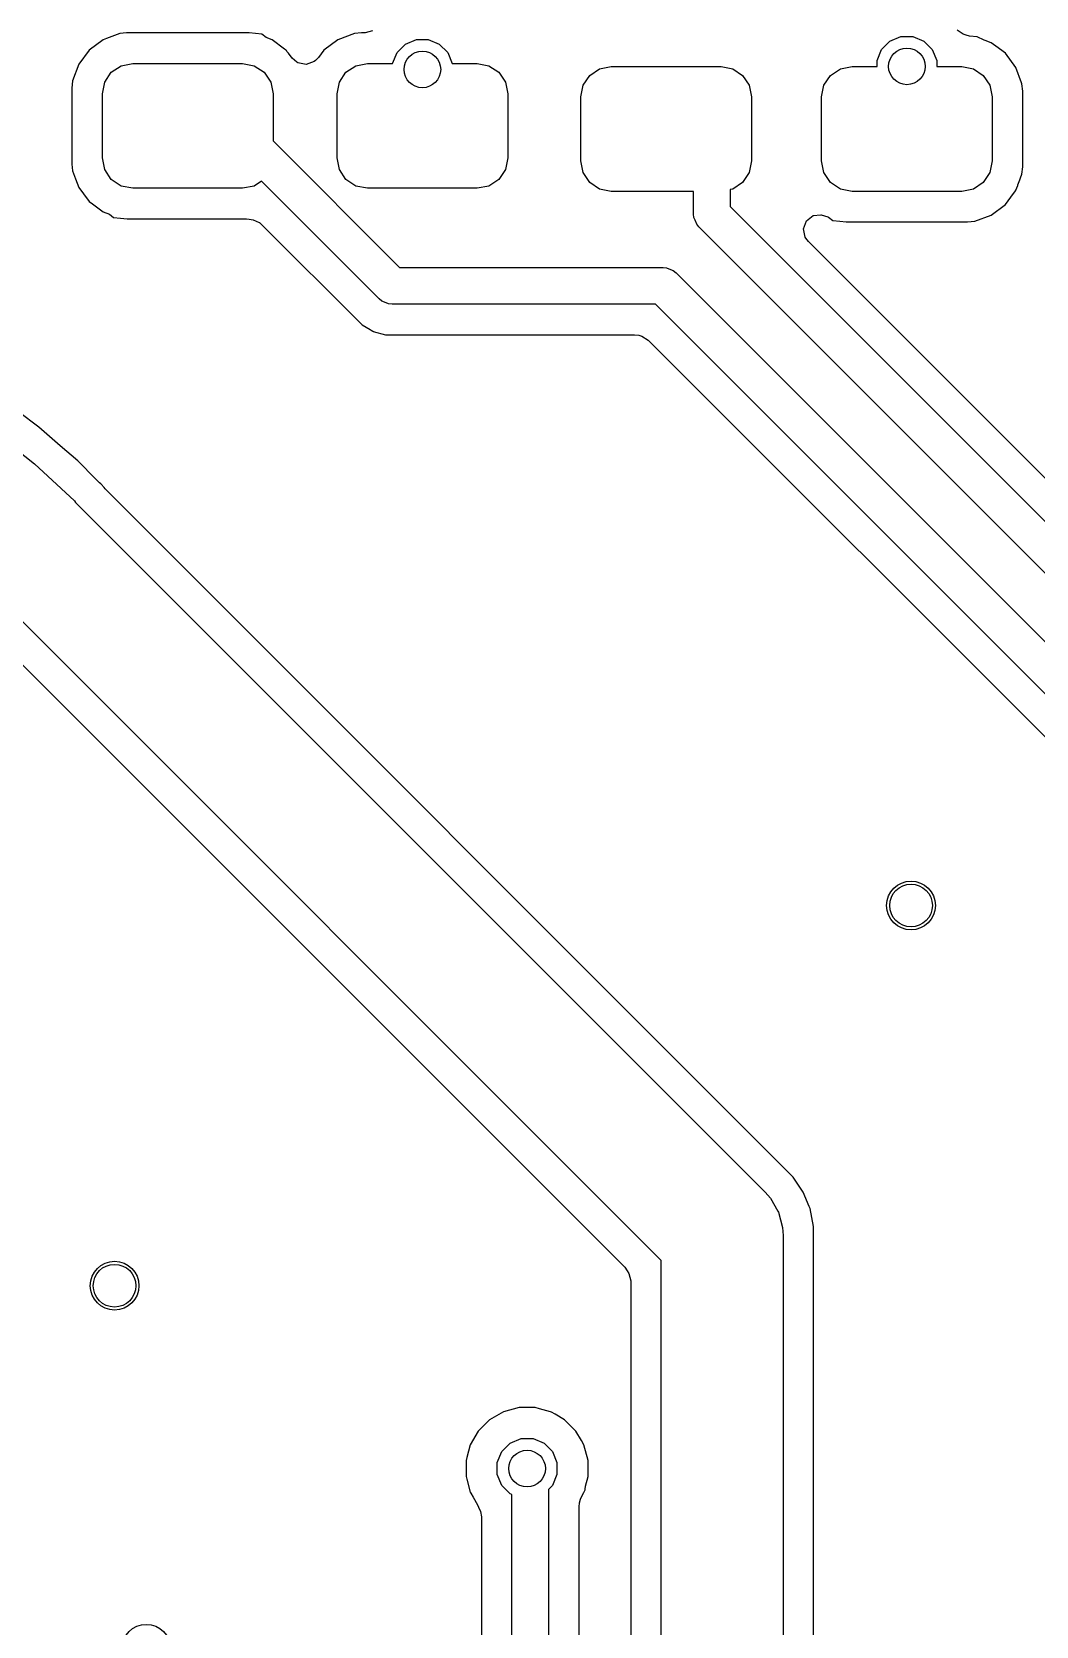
# Model space of a CAD drawing. Header units: inches. Extents: x 0.01 to 5.35, y 0.01 to 3.37.
# Drawn here: x 4.107 to 4.431, y 2.324 to 2.839 of the extents above; entities that cross this region are included whole.
import ezdxf

# ---------------------------------------------------------------- set-up
doc = ezdxf.new("R2010")
doc.units = ezdxf.units.IN
doc.header["$MEASUREMENT"] = 0
doc.layers.add('BLACK', color=250, linetype='CONTINUOUS')

msp = doc.modelspace()

# ---------------------------------------------------------------- linework, layer by layer
at = {"layer": 'BLACK', "linetype": 'CONTINUOUS'}
for p, q in [((4.13065, 2.83677), (4.12967, 2.83641)), ((4.13498, 2.83839), (4.13065, 2.83677)), ((4.13719, 2.83863), (4.13498, 2.83839)), ((4.13498, 2.83839), (4.13498, 2.83839)), ((4.13725, 2.83864), (4.13719, 2.83863)), ((4.13733, 2.83864), (4.13725, 2.83864)), ((4.17653, 2.83864), (4.13733, 2.83864)), ((4.13733, 2.83864), (4.13733, 2.83864)), ((4.17664, 2.83864), (4.17653, 2.83864)), ((4.17653, 2.83864), (4.17653, 2.83864)), ((4.17653, 2.83864), (4.17653, 2.83864)), ((4.17683, 2.83861), (4.17664, 2.83864)), ((4.18085, 2.83818), (4.17683, 2.83861)), ((4.18224, 2.83714), (4.18085, 2.83818)), ((4.18419, 2.83641), (4.18224, 2.83714)), ((4.21077, 2.83839), (4.20546, 2.83641)), ((4.21307, 2.83864), (4.21077, 2.83839)), ((4.21311, 2.83864), (4.21307, 2.83864)), ((4.21312, 2.83864), (4.21311, 2.83864)), ((4.21425, 2.83864), (4.21312, 2.83864)), ((4.21312, 2.83864), (4.21312, 2.83864)), ((4.21659, 2.83924), (4.21425, 2.83864)), ((4.22725, 2.83499), (4.2308, 2.83646)), ((4.2308, 2.83646), (4.23464, 2.83646)), ((4.23464, 2.83646), (4.23818, 2.83499)), ((4.38374, 2.83598), (4.38729, 2.83745)), ((4.38729, 2.83745), (4.39113, 2.83745)), ((4.39113, 2.83745), (4.39468, 2.83598)), ((4.40741, 2.83816), (4.40541, 2.83949)), ((4.4083, 2.83784), (4.40741, 2.83816)), ((4.4094, 2.83759), (4.4083, 2.83784)), ((4.4119, 2.83733), (4.4094, 2.83759)), ((4.41421, 2.83628), (4.4119, 2.83733)), ((4.12514, 2.83301), (4.12174, 2.82848)), ((4.12967, 2.83641), (4.12514, 2.83301)), ((4.12514, 2.83301), (4.12514, 2.83301)), ((4.12967, 2.83641), (4.12967, 2.83641)), ((4.18821, 2.83339), (4.18419, 2.83641)), ((4.18419, 2.83641), (4.18419, 2.83641)), ((4.18419, 2.83641), (4.18419, 2.83641)), ((4.18419, 2.83641), (4.18419, 2.83641)), ((4.18837, 2.83328), (4.18821, 2.83339)), ((4.18851, 2.83319), (4.18837, 2.83328)), ((4.18862, 2.8331), (4.18851, 2.83319)), ((4.18881, 2.83295), (4.18862, 2.8331)), ((4.18898, 2.83266), (4.18881, 2.83295)), ((4.18946, 2.83203), (4.18898, 2.83266)), ((4.19063, 2.83047), (4.18946, 2.83203)), ((4.18946, 2.83203), (4.18946, 2.83203)), ((4.20092, 2.83301), (4.19915, 2.83065)), ((4.20546, 2.83641), (4.20092, 2.83301)), ((4.20092, 2.83301), (4.20092, 2.83301)), ((4.20546, 2.83641), (4.20546, 2.83641)), ((4.22308, 2.82878), (4.22453, 2.83228)), ((4.22453, 2.83228), (4.22725, 2.83499)), ((4.23818, 2.83499), (4.2409, 2.83228)), ((4.2409, 2.83228), (4.24235, 2.82878)), ((4.37956, 2.82972), (4.38103, 2.83326)), ((4.38103, 2.83326), (4.38374, 2.83598)), ((4.39468, 2.83598), (4.3974, 2.83326)), ((4.3974, 2.83326), (4.39887, 2.82972)), ((4.41452, 2.83615), (4.41421, 2.83628)), ((4.41647, 2.83543), (4.41452, 2.83615)), ((4.41647, 2.83542), (4.41647, 2.83543)), ((4.41647, 2.83543), (4.41647, 2.83543)), ((4.41796, 2.83431), (4.41647, 2.83542)), ((4.42101, 2.83203), (4.41796, 2.83431)), ((4.4244, 2.82749), (4.42101, 2.83203)), ((4.42101, 2.83203), (4.42101, 2.83203)), ((4.42101, 2.83203), (4.42101, 2.83203)), ((4.12174, 2.82848), (4.11976, 2.82317)), ((4.12174, 2.82848), (4.12174, 2.82848)), ((4.12174, 2.82848), (4.12174, 2.82848)), ((4.13225, 2.8259), (4.13545, 2.82803)), ((4.13545, 2.82803), (4.13921, 2.82878)), ((4.13921, 2.82878), (4.17465, 2.82878)), ((4.17465, 2.82878), (4.17841, 2.82803)), ((4.17841, 2.82803), (4.18161, 2.8259)), ((4.1922, 2.82911), (4.19063, 2.83047)), ((4.19247, 2.82896), (4.1922, 2.82911)), ((4.19515, 2.82838), (4.19247, 2.82896)), ((4.19247, 2.82896), (4.19247, 2.82896)), ((4.19773, 2.82934), (4.19515, 2.82838)), ((4.19817, 2.82966), (4.19773, 2.82934)), ((4.19915, 2.83065), (4.19817, 2.82966)), ((4.20804, 2.8259), (4.21123, 2.82803)), ((4.21123, 2.82803), (4.215, 2.82878)), ((4.215, 2.82878), (4.22308, 2.82878)), ((4.24235, 2.82878), (4.25043, 2.82878)), ((4.25043, 2.82878), (4.2542, 2.82803)), ((4.2542, 2.82803), (4.25739, 2.8259)), ((4.28678, 2.82491), (4.28997, 2.82705)), ((4.28997, 2.82705), (4.29374, 2.8278)), ((4.29374, 2.8278), (4.32917, 2.8278)), ((4.32917, 2.8278), (4.33294, 2.82705)), ((4.33294, 2.82705), (4.33613, 2.82491)), ((4.36454, 2.82491), (4.36773, 2.82705)), ((4.36773, 2.82705), (4.3715, 2.8278)), ((4.3715, 2.8278), (4.37956, 2.8278)), ((4.37956, 2.8278), (4.37956, 2.82972)), ((4.39887, 2.82972), (4.39887, 2.8278)), ((4.39887, 2.8278), (4.40693, 2.8278)), ((4.40693, 2.8278), (4.4107, 2.82705)), ((4.4107, 2.82705), (4.41389, 2.82491)), ((4.42627, 2.82249), (4.4244, 2.82749)), ((4.4244, 2.82749), (4.4244, 2.82749)), ((4.4244, 2.82749), (4.4244, 2.82749)), ((4.11976, 2.82317), (4.11951, 2.82082)), ((4.11976, 2.82317), (4.11976, 2.82317)), ((4.12937, 2.81894), (4.13012, 2.8227)), ((4.13012, 2.8227), (4.13225, 2.8259)), ((4.18161, 2.8259), (4.18374, 2.8227)), ((4.18374, 2.8227), (4.18449, 2.81894)), ((4.20516, 2.81894), (4.20591, 2.8227)), ((4.20591, 2.8227), (4.20804, 2.8259)), ((4.25739, 2.8259), (4.25953, 2.8227)), ((4.25953, 2.8227), (4.26028, 2.81894)), ((4.2839, 2.81795), (4.28465, 2.82172)), ((4.28465, 2.82172), (4.28678, 2.82491)), ((4.33613, 2.82491), (4.33827, 2.82172)), ((4.33827, 2.82172), (4.33902, 2.81795)), ((4.36165, 2.81795), (4.3624, 2.82172)), ((4.3624, 2.82172), (4.36454, 2.82491)), ((4.41389, 2.82491), (4.41602, 2.82172)), ((4.41602, 2.82172), (4.41677, 2.81795)), ((4.42638, 2.82218), (4.42627, 2.82249)), ((4.42627, 2.82249), (4.42627, 2.82249)), ((4.42663, 2.81984), (4.42638, 2.82218)), ((4.11951, 2.82082), (4.11951, 2.82082)), ((4.11951, 2.82082), (4.11951, 2.79638)), ((4.12937, 2.79827), (4.12937, 2.81894)), ((4.18449, 2.81894), (4.18449, 2.80372)), ((4.20516, 2.79827), (4.20516, 2.81894)), ((4.26028, 2.81894), (4.26028, 2.79827)), ((4.2839, 2.79728), (4.2839, 2.81795)), ((4.33902, 2.81795), (4.33902, 2.79728)), ((4.36165, 2.79728), (4.36165, 2.81795)), ((4.41677, 2.81795), (4.41677, 2.79728)), ((4.42663, 2.7954), (4.42663, 2.81984)), ((4.18449, 2.80372), (4.22538, 2.76283)), ((4.11951, 2.79638), (4.11951, 2.79631)), ((4.11951, 2.79631), (4.11952, 2.79624)), ((4.11952, 2.79624), (4.11976, 2.79404)), ((4.13012, 2.7945), (4.12937, 2.79827)), ((4.20591, 2.7945), (4.20516, 2.79827)), ((4.26028, 2.79827), (4.25953, 2.7945)), ((4.28465, 2.79352), (4.2839, 2.79728)), ((4.33902, 2.79728), (4.33827, 2.79352)), ((4.3624, 2.79352), (4.36165, 2.79728)), ((4.41677, 2.79728), (4.41602, 2.79352)), ((4.42638, 2.79305), (4.42663, 2.7954)), ((4.11976, 2.79404), (4.12072, 2.79147)), ((4.12072, 2.79147), (4.12174, 2.78873)), ((4.13225, 2.79131), (4.13012, 2.7945)), ((4.13545, 2.78917), (4.13225, 2.79131)), ((4.18076, 2.79075), (4.17841, 2.78917)), ((4.21876, 2.75275), (4.18076, 2.79075)), ((4.20804, 2.79131), (4.20591, 2.7945)), ((4.21123, 2.78917), (4.20804, 2.79131)), ((4.25739, 2.79131), (4.2542, 2.78917)), ((4.25953, 2.7945), (4.25739, 2.79131)), ((4.28678, 2.79032), (4.28465, 2.79352)), ((4.28997, 2.78819), (4.28678, 2.79032)), ((4.33613, 2.79032), (4.33294, 2.78819)), ((4.33827, 2.79352), (4.33613, 2.79032)), ((4.36454, 2.79032), (4.3624, 2.79352)), ((4.36773, 2.78819), (4.36454, 2.79032)), ((4.41389, 2.79032), (4.4107, 2.78819)), ((4.41602, 2.79352), (4.41389, 2.79032)), ((4.42506, 2.78951), (4.42568, 2.79117)), ((4.42568, 2.79117), (4.42569, 2.7912)), ((4.42568, 2.79117), (4.42568, 2.79117)), ((4.42569, 2.7912), (4.42579, 2.79147)), ((4.42569, 2.7912), (4.42569, 2.7912)), ((4.42579, 2.79147), (4.4259, 2.79177)), ((4.4259, 2.79177), (4.42638, 2.79305)), ((4.12174, 2.78873), (4.12174, 2.78873)), ((4.12174, 2.78873), (4.12328, 2.78667)), ((4.12328, 2.78667), (4.12514, 2.78419)), ((4.13921, 2.78843), (4.13545, 2.78917)), ((4.17465, 2.78843), (4.13921, 2.78843)), ((4.17841, 2.78917), (4.17465, 2.78843)), ((4.215, 2.78843), (4.21123, 2.78917)), ((4.25043, 2.78843), (4.215, 2.78843)), ((4.2542, 2.78917), (4.25043, 2.78843)), ((4.29374, 2.78744), (4.28997, 2.78819)), ((4.32031, 2.78744), (4.29374, 2.78744)), ((4.32031, 2.78013), (4.32031, 2.78744)), ((4.33294, 2.78819), (4.33213, 2.78803)), ((4.33213, 2.78803), (4.33213, 2.78257)), ((4.3715, 2.78744), (4.36773, 2.78819)), ((4.40693, 2.78744), (4.3715, 2.78744)), ((4.4107, 2.78819), (4.40693, 2.78744)), ((4.42101, 2.78321), (4.42368, 2.78678)), ((4.42368, 2.78678), (4.4244, 2.78774)), ((4.4244, 2.78774), (4.42443, 2.78783)), ((4.4244, 2.78774), (4.4244, 2.78774)), ((4.42443, 2.78783), (4.42499, 2.78933)), ((4.42499, 2.78933), (4.42506, 2.78951)), ((4.42499, 2.78933), (4.42499, 2.78933)), ((4.12514, 2.78419), (4.12514, 2.78419)), ((4.12514, 2.78419), (4.12619, 2.7834)), ((4.12619, 2.7834), (4.12967, 2.7808)), ((4.12967, 2.7808), (4.12967, 2.7808)), ((4.12967, 2.7808), (4.13162, 2.78007)), ((4.13162, 2.78007), (4.13301, 2.77903)), ((4.32043, 2.77898), (4.32031, 2.78013)), ((4.33213, 2.78257), (4.6634, 2.4513)), ((4.35896, 2.77962), (4.36136, 2.77987)), ((4.36136, 2.77987), (4.36154, 2.77985)), ((4.36154, 2.77985), (4.36255, 2.77959)), ((4.41116, 2.77783), (4.41647, 2.77981)), ((4.41647, 2.77981), (4.42101, 2.78321)), ((4.13301, 2.77903), (4.13525, 2.77879)), ((4.13525, 2.77879), (4.13525, 2.77879)), ((4.13525, 2.77879), (4.13525, 2.77879)), ((4.13525, 2.77879), (4.13733, 2.77856)), ((4.13733, 2.77856), (4.17594, 2.77856)), ((4.17594, 2.77856), (4.1768, 2.77849)), ((4.1768, 2.77849), (4.17805, 2.77826)), ((4.17805, 2.77826), (4.18004, 2.77742)), ((4.18004, 2.77742), (4.18009, 2.77738)), ((4.18009, 2.77738), (4.18069, 2.77687)), ((4.18069, 2.77687), (4.21325, 2.74431)), ((4.32078, 2.77813), (4.32043, 2.77898)), ((4.32131, 2.77685), (4.32078, 2.77813)), ((4.32204, 2.77595), (4.32131, 2.77685)), ((4.65504, 2.44295), (4.32204, 2.77595)), ((4.35579, 2.77539), (4.35676, 2.77797)), ((4.35638, 2.7727), (4.35579, 2.77539)), ((4.35676, 2.77797), (4.35896, 2.77962)), ((4.36255, 2.77959), (4.36362, 2.77919)), ((4.36362, 2.77919), (4.3639, 2.77908)), ((4.3639, 2.77908), (4.3653, 2.77804)), ((4.3653, 2.77804), (4.36754, 2.7778)), ((4.36754, 2.7778), (4.36754, 2.7778)), ((4.36754, 2.7778), (4.36754, 2.7778)), ((4.36754, 2.7778), (4.36961, 2.77758)), ((4.36961, 2.77758), (4.40881, 2.77758)), ((4.40881, 2.77758), (4.41116, 2.77783)), ((4.35655, 2.77238), (4.35638, 2.7727)), ((4.35656, 2.77236), (4.35655, 2.77238)), ((4.3574, 2.77125), (4.35656, 2.77236)), ((4.66591, 2.46274), (4.3574, 2.77125)), ((4.22538, 2.76283), (4.31047, 2.76283)), ((4.31047, 2.76283), (4.31162, 2.76272)), ((4.31162, 2.76272), (4.3123, 2.76244)), ((4.3123, 2.76244), (4.31375, 2.76184)), ((4.31375, 2.76184), (4.31465, 2.7611)), ((4.31465, 2.7611), (4.64382, 2.43194)), ((4.21965, 2.75202), (4.21876, 2.75275)), ((4.22107, 2.75143), (4.21965, 2.75202)), ((4.22178, 2.75114), (4.22107, 2.75143)), ((4.22293, 2.75102), (4.22178, 2.75114)), ((4.30803, 2.75102), (4.22293, 2.75102)), ((4.63546, 2.42359), (4.30803, 2.75102)), ((4.21325, 2.74431), (4.21588, 2.7428)), ((4.21588, 2.7428), (4.21619, 2.74261)), ((4.21619, 2.74261), (4.21619, 2.74261)), ((4.21619, 2.74261), (4.21676, 2.74229)), ((4.21676, 2.74229), (4.21682, 2.74225)), ((4.21682, 2.74225), (4.21685, 2.74224)), ((4.21685, 2.74224), (4.22086, 2.74116)), ((4.22086, 2.74116), (4.30122, 2.74116)), ((4.30122, 2.74116), (4.30259, 2.74096)), ((4.30259, 2.74096), (4.30359, 2.74067)), ((4.30359, 2.74067), (4.30566, 2.73944)), ((4.30566, 2.73944), (4.62403, 2.42107)), ((4.10756, 2.71223), (4.09545, 2.7213)), ((4.09364, 2.7103), (4.10743, 2.69944)), ((4.1088, 2.71131), (4.10756, 2.71223)), ((4.11571, 2.70532), (4.1088, 2.71131)), ((4.1214, 2.70039), (4.11571, 2.70532)), ((4.10743, 2.69944), (4.12032, 2.68752)), ((4.12729, 2.6945), (4.1214, 2.70039)), ((4.12845, 2.69333), (4.12729, 2.6945)), ((4.12886, 2.69297), (4.12845, 2.69333)), ((4.12901, 2.69291), (4.12886, 2.69297)), ((4.12991, 2.6918), (4.12901, 2.69291)), ((4.12032, 2.68752), (4.12071, 2.68701)), ((4.13025, 2.69142), (4.12991, 2.6918)), ((4.35249, 2.46917), (4.13025, 2.69142)), ((4.12071, 2.68701), (4.34346, 2.46426)), ((4.30986, 2.44218), (4.09248, 2.65957)), ((4.0842, 2.65389), (4.29807, 2.44003)), ((4.3538, 2.46722), (4.35249, 2.46917)), ((4.35249, 2.46917), (4.35249, 2.46917)), ((4.35573, 2.46433), (4.3538, 2.46722)), ((4.3538, 2.46722), (4.3538, 2.46722)), ((4.34346, 2.46426), (4.34516, 2.46232)), ((4.34516, 2.46232), (4.34516, 2.46232)), ((4.34516, 2.46232), (4.34757, 2.45815)), ((4.35765, 2.4597), (4.35573, 2.46433)), ((4.34757, 2.45815), (4.34773, 2.45787)), ((4.34773, 2.45787), (4.34906, 2.45291)), ((4.35786, 2.45918), (4.35765, 2.4597)), ((4.35795, 2.459), (4.35786, 2.45918)), ((4.35909, 2.45325), (4.35795, 2.459)), ((4.34906, 2.45291), (4.34906, 2.45291)), ((4.34906, 2.45291), (4.34923, 2.45034)), ((4.35909, 2.34645), (4.35909, 2.45325)), ((4.34923, 2.45034), (4.34923, 2.25086)), ((4.30986, 2.25086), (4.30986, 2.44218)), ((4.29807, 2.44003), (4.2989, 2.43891)), ((4.2989, 2.43891), (4.2994, 2.438)), ((4.2994, 2.438), (4.3, 2.43566)), ((4.3, 2.43566), (4.3, 2.24969)), ((4.26395, 2.39474), (4.25894, 2.3934)), ((4.26914, 2.39474), (4.26395, 2.39474)), ((4.27056, 2.39436), (4.26914, 2.39474)), ((4.26914, 2.39474), (4.26914, 2.39474)), ((4.27415, 2.3934), (4.27056, 2.39436)), ((4.27056, 2.39436), (4.27056, 2.39436)), ((4.25444, 2.39081), (4.25078, 2.38714)), ((4.25894, 2.3934), (4.25444, 2.39081)), ((4.25444, 2.39081), (4.25444, 2.39081)), ((4.25444, 2.39081), (4.25444, 2.39081)), ((4.25894, 2.3934), (4.25894, 2.3934)), ((4.27446, 2.39322), (4.27415, 2.3934)), ((4.27559, 2.39257), (4.27446, 2.39322)), ((4.27864, 2.39081), (4.27559, 2.39257)), ((4.28231, 2.38714), (4.27864, 2.39081)), ((4.25078, 2.38714), (4.24818, 2.38265)), ((4.25078, 2.38714), (4.25078, 2.38714)), ((4.25078, 2.38714), (4.25078, 2.38714)), ((4.26107, 2.38322), (4.26462, 2.38469)), ((4.26462, 2.38469), (4.26846, 2.38469)), ((4.26846, 2.38469), (4.27201, 2.38322)), ((4.28407, 2.38409), (4.28231, 2.38714)), ((4.2849, 2.38265), (4.28407, 2.38409)), ((4.24709, 2.37859), (4.24684, 2.37763)), ((4.24818, 2.38265), (4.24709, 2.37859)), ((4.24709, 2.37859), (4.24709, 2.37859)), ((4.24818, 2.38265), (4.24818, 2.38265)), ((4.24818, 2.38265), (4.24818, 2.38265)), ((4.24818, 2.38265), (4.24818, 2.38265)), ((4.25689, 2.37696), (4.25836, 2.38051)), ((4.25836, 2.38051), (4.26107, 2.38322)), ((4.27201, 2.38322), (4.27473, 2.38051)), ((4.27473, 2.38051), (4.2762, 2.37696)), ((4.28625, 2.37763), (4.2849, 2.38265)), ((4.2849, 2.38265), (4.2849, 2.38265)), ((4.24684, 2.37763), (4.24684, 2.37245)), ((4.25689, 2.37312), (4.25689, 2.37696)), ((4.2762, 2.37696), (4.2762, 2.37312)), ((4.28625, 2.37245), (4.28625, 2.37763)), ((4.24684, 2.37245), (4.24707, 2.37159)), ((4.24707, 2.37159), (4.24818, 2.36743)), ((4.25836, 2.36957), (4.25689, 2.37312)), ((4.26107, 2.36686), (4.25836, 2.36957)), ((4.27473, 2.36957), (4.27345, 2.36829)), ((4.27345, 2.36829), (4.27345, 2.2596)), ((4.2762, 2.37312), (4.27473, 2.36957)), ((4.28497, 2.36755), (4.28532, 2.36815)), ((4.28527, 2.36836), (4.28543, 2.36939)), ((4.28532, 2.36815), (4.28527, 2.36836)), ((4.28543, 2.36939), (4.28625, 2.37245)), ((4.24818, 2.36743), (4.24838, 2.36709)), ((4.24838, 2.36709), (4.24912, 2.36581)), ((4.24912, 2.36581), (4.25057, 2.36329)), ((4.25057, 2.36329), (4.2509, 2.36261)), ((4.26164, 2.36662), (4.26107, 2.36686)), ((4.26164, 2.2596), (4.26164, 2.36662)), ((4.28331, 2.36272), (4.28348, 2.36399)), ((4.28348, 2.36399), (4.2838, 2.36519)), ((4.2838, 2.36519), (4.28429, 2.36636)), ((4.28429, 2.36636), (4.28472, 2.36711)), ((4.28472, 2.36711), (4.28481, 2.36724)), ((4.28481, 2.36724), (4.28484, 2.36731)), ((4.28484, 2.36731), (4.28497, 2.36755)), ((4.2509, 2.36261), (4.25145, 2.36119)), ((4.25145, 2.36119), (4.25178, 2.35943)), ((4.25178, 2.35943), (4.25178, 2.28653)), ((4.28331, 2.26591), (4.28331, 2.36272)), ((4.35909, 2.2897), (4.35909, 2.34645))]:
    msp.add_line(p, q, dxfattribs=at)
at = {"layer": 'BLACK'}
for centre, radius in [((4.23272, 2.82681), 0.00591), ((4.38921, 2.8278), 0.00591), ((4.39054, 2.55686), 0.00787), ((4.13331, 2.43409), 0.00787), ((4.26654, 2.37504), 0.00591), ((4.14354, 2.31686), 0.00787)]:
    msp.add_circle(centre, radius, dxfattribs=at)
at = {"layer": 'WHITE'}
for centre, radius in [((4.23272, 2.82681), 0.00591), ((4.38921, 2.8278), 0.00591), ((4.39054, 2.55686), 0.00689), ((4.13331, 2.43409), 0.00689), ((4.26654, 2.37504), 0.00591)]:
    msp.add_circle(centre, radius, dxfattribs=at)

doc.saveas('drawing.dxf')
